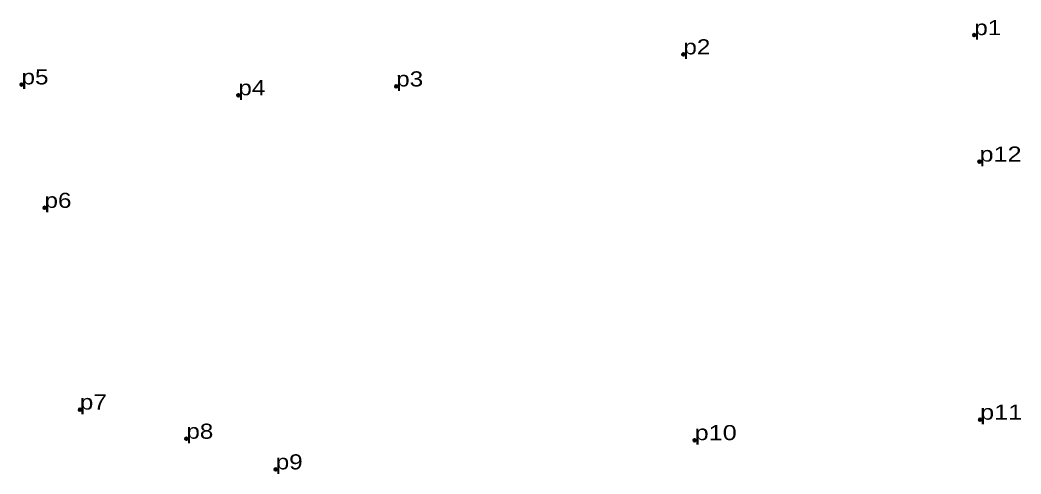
# Model space of a CAD drawing. Header units: metres. Extents: x 534559 to 555232, y 1820931 to 1853148.
# Drawn here: x 549501.6 to 549620.9, y 1821677 to 1821731.1 of the extents above; entities that cross this region are included whole.
import ezdxf

# ---------------------------------------------------------------- set-up
doc = ezdxf.new("R2010")
doc.units = ezdxf.units.M
doc.header["$LTSCALE"] = 0.72
doc.header["$PDMODE"] = 32
doc.header["$PDSIZE"] = 0.36
doc.layers.add('12', color=7, linetype='Continuous')
doc.layers.add('7', color=7, linetype='Continuous')

msp = doc.modelspace()

# ---------------------------------------------------------------- linework, layer by layer
at = {"layer": '7'}
for p in [(549615.36, 1821729.27), (549580.69, 1821726.98), (549501.82, 1821723.39), (549546.47, 1821723.17), (549527.66, 1821722.11), (549615.98, 1821714.21), (549504.56, 1821708.71), (549508.77, 1821684.67), (549616.05, 1821683.48), (549521.46, 1821681.21), (549582.03, 1821681.03), (549532.11, 1821677.56)]:
    msp.add_point(p, dxfattribs=at)

# ---------------------------------------------------------------- texts
at = {"layer": '12'}
for s, width, p in [('p1', 1.2, (549615.36, 1821729.27)), ('p1', 1.2, (549615.36, 1821729.27)), ('p1', 1.2, (549615.36, 1821729.27)), ('p2', 1.2, (549580.69, 1821726.98)), ('p2', 1.2, (549580.69, 1821726.98)), ('p2', 1.2, (549580.69, 1821726.98)), ('p5', 1.2, (549501.82, 1821723.4)), ('p5', 1.2, (549501.82, 1821723.4)), ('p5', 1.2, (549501.82, 1821723.4)), ('p3', 1.2, (549546.47, 1821723.16)), ('p3', 1.2, (549546.47, 1821723.16)), ('p3', 1.2, (549546.47, 1821723.16)), ('p4', 1.2, (549527.66, 1821722.11)), ('p4', 1.2, (549527.66, 1821722.11)), ('p4', 1.2, (549527.66, 1821722.11)), ('p12', 1.25, (549615.98, 1821714.21)), ('p12', 1.25, (549615.98, 1821714.21)), ('p12', 1.25, (549615.98, 1821714.21)), ('p6', 1.2, (549504.56, 1821708.7)), ('p6', 1.2, (549504.56, 1821708.7)), ('p6', 1.2, (549504.56, 1821708.7)), ('p7', 1.2, (549508.77, 1821684.68)), ('p7', 1.2, (549508.77, 1821684.68)), ('p7', 1.2, (549508.77, 1821684.68)), ('p11', 1.25, (549616.05, 1821683.48)), ('p11', 1.25, (549616.05, 1821683.48)), ('p11', 1.25, (549616.05, 1821683.48)), ('p8', 1.2, (549521.46, 1821681.21)), ('p8', 1.2, (549521.46, 1821681.21)), ('p8', 1.2, (549521.46, 1821681.21)), ('p10', 1.25, (549582.03, 1821681.04)), ('p10', 1.25, (549582.03, 1821681.04)), ('p10', 1.25, (549582.03, 1821681.04)), ('p9', 1.2, (549532.11, 1821677.56)), ('p9', 1.2, (549532.11, 1821677.56)), ('p9', 1.2, (549532.11, 1821677.56))]:
    msp.add_text(s, height=1.8, dxfattribs=dict(at, width=width)).set_placement(p)

doc.saveas('drawing.dxf')
